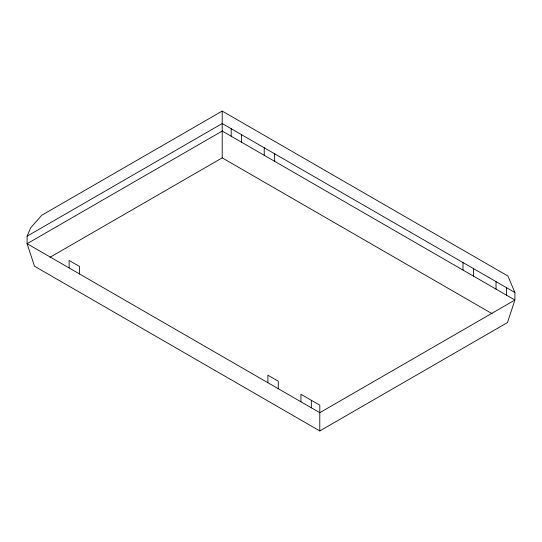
<?xml version="1.0" encoding="UTF-8"?>
<svg xmlns="http://www.w3.org/2000/svg" width="542" height="542" viewBox="0 0 542 542"><rect width="100%" height="100%" fill="white"/><g stroke="black" fill="none" stroke-linecap="round" stroke-linejoin="round"><path stroke-width="0.81" d="M27.1 236.19L30.609 227.925L41.693 215.296L222.213 111.069L507.881 276L514.9 292.524L514.9 300.031L507.481 322.565L319.787 430.931L34.519 266.23L27.1 243.697L27.1 236.19L222.213 123.542L514.9 292.524M49.911 257.342L222.213 157.864L492.082 313.676M506.445 287.639L506.445 295.153M496.038 281.63L496.038 289.143M473.403 268.568L473.403 276.074M462.997 262.558L462.997 270.065M319.787 430.931L319.787 405.172L300.925 394.278L300.925 401.791M311.332 400.287L311.332 407.801M278.29 388.722L278.29 381.209L267.883 375.206L267.883 382.713M274.638 153.806L274.638 161.32M264.232 147.797L264.232 155.31M241.597 134.734L241.597 142.241M231.19 128.725L231.19 136.232M222.213 111.069L222.213 157.864M79.525 273.967L79.525 266.454L69.119 260.445L69.119 267.958M222.213 131.049L27.1 243.697L319.787 412.679L514.9 300.031L222.213 131.049"/></g></svg>
